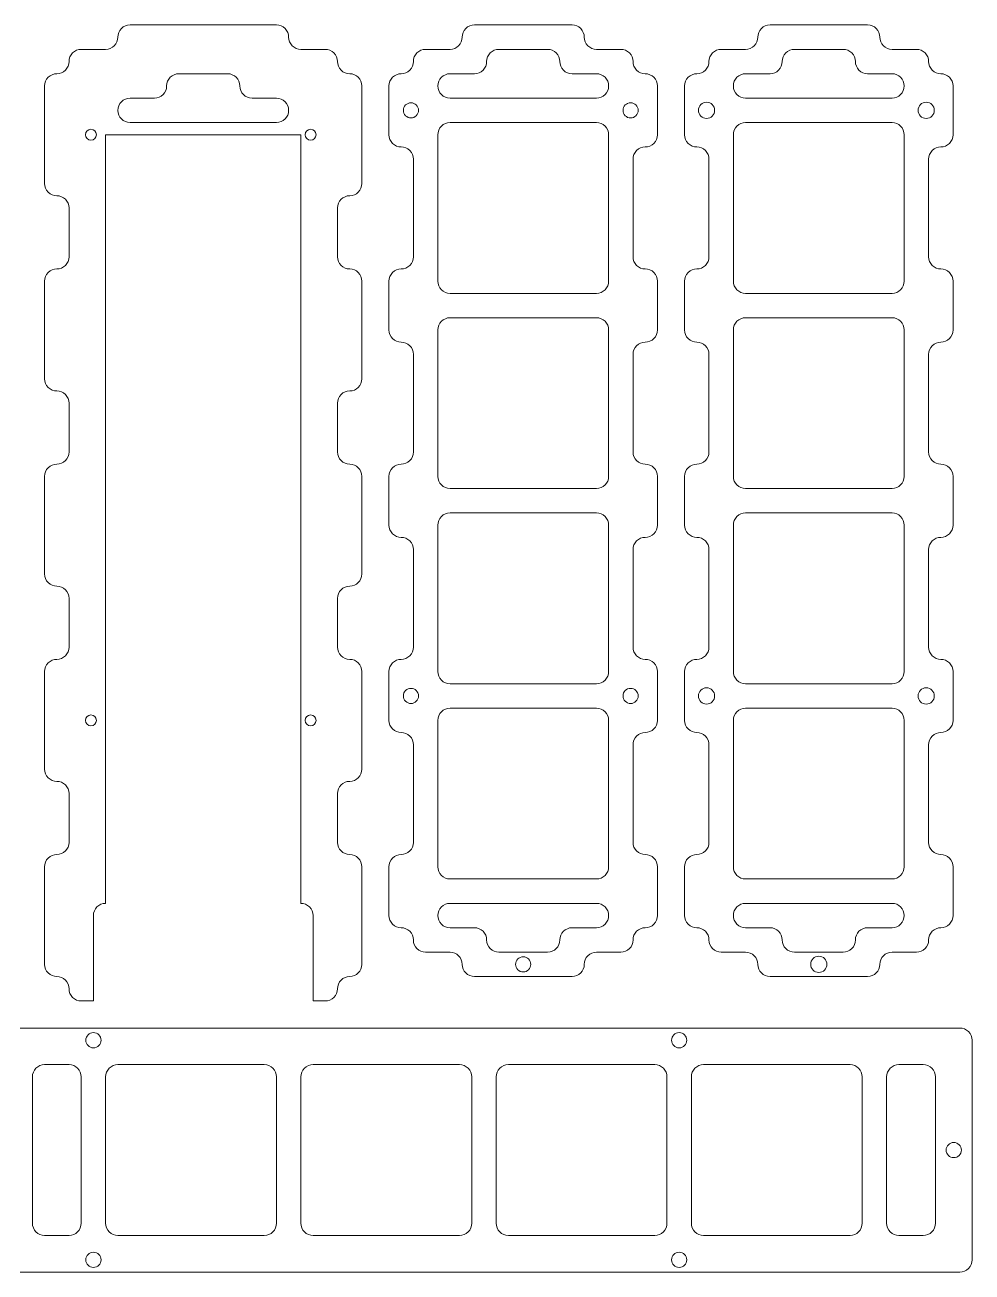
# Model space of a CAD drawing. Extents: x 1 to 256, y -94 to -1.
# Drawn here: x 73.6 to 143.4, y -93 to -1 of the extents above; entities that cross this region are included whole.
import ezdxf

# ---------------------------------------------------------------- set-up
doc = ezdxf.new("R2010")
doc.units = 0
for name, color, linetype, lineweight, true_color in [('12', 18, 'Continuous', 0, 0x000000), ('13', 18, 'Continuous', 0, 0x000000), ('5', 18, 'Continuous', 0, 0x000000), ('9', 18, 'Continuous', 0, 0x000000)]:
    doc.layers.add(name, color=color, linetype=linetype, lineweight=lineweight, true_color=true_color)

msp = doc.modelspace()

# ---------------------------------------------------------------- linework, layer by layer
at = {"layer": '12', "flags": 128}
for points in [[(129.4, -71.2), (128.5, -71.2, -0.414214), (127.6, -70.3, 0.414214), (126.7, -69.4), (125.8, -69.4), (124.9, -69.4, -0.414214), (124, -68.5, 0.414214), (123.1, -67.6, -0.414214), (122.2, -66.7), (122.2, -65.8), (122.2, -64.9), (122.2, -64), (122.2, -63.1, -0.414214), (123.1, -62.2, 0.414214), (124, -61.3), (124, -60.4), (124, -59.5), (124, -58.6), (124, -57.7), (124, -56.8), (124, -55.9), (124, -55), (124, -54.1, 0.414214), (123.1, -53.2, -0.414214), (122.2, -52.3), (122.2, -51.4), (122.2, -50.5), (122.2, -49.6), (122.2, -48.7, -0.414214), (123.1, -47.8, 0.414214), (124, -46.9), (124, -46), (124, -45.1), (124, -44.2), (124, -43.3), (124, -42.4), (124, -41.5), (124, -40.6), (124, -39.7, 0.414214), (123.1, -38.8, -0.414214), (122.2, -37.9), (122.2, -37), (122.2, -36.1), (122.2, -35.2), (122.2, -34.3, -0.414214), (123.1, -33.4, 0.414214), (124, -32.5), (124, -31.6), (124, -30.7), (124, -29.8), (124, -28.9), (124, -28), (124, -27.1), (124, -26.2), (124, -25.3, 0.414214), (123.1, -24.4, -0.414214), (122.2, -23.5), (122.2, -22.6), (122.2, -21.7), (122.2, -20.8), (122.2, -19.9, -0.414214), (123.1, -19, 0.414214), (124, -18.1), (124, -17.2), (124, -16.3), (124, -15.4), (124, -14.5), (124, -13.6), (124, -12.7), (124, -11.8), (124, -10.9, 0.414214), (123.1, -10, -0.414214), (122.2, -9.1), (122.2, -8.2), (122.2, -7.3), (122.2, -6.4), (122.2, -5.5, -0.414214), (123.1, -4.6, 0.414214), (124, -3.7, -0.414214), (124.9, -2.8), (125.8, -2.8), (126.7, -2.8, 0.414214), (127.6, -1.9, -0.414214), (128.5, -1), (129.4, -1), (130.3, -1), (131.2, -1), (132.1, -1), (133, -1), (133.9, -1), (134.8, -1), (135.7, -1, -0.414214), (136.6, -1.9, 0.414214), (137.5, -2.8), (138.4, -2.8), (139.3, -2.8, -0.414214), (140.2, -3.7, 0.414214), (141.1, -4.6, -0.414214), (142, -5.5), (142, -6.4), (142, -7.3), (142, -8.2), (142, -9.1, -0.414214), (141.1, -10, 0.414214), (140.2, -10.9), (140.2, -11.8), (140.2, -12.7), (140.2, -13.6), (140.2, -14.5), (140.2, -15.4), (140.2, -16.3), (140.2, -17.2), (140.2, -18.1, 0.414214), (141.1, -19, -0.414214), (142, -19.9), (142, -20.8), (142, -21.7), (142, -22.6), (142, -23.5, -0.414214), (141.1, -24.4, 0.414214), (140.2, -25.3), (140.2, -26.2), (140.2, -27.1), (140.2, -28), (140.2, -28.9), (140.2, -29.8), (140.2, -30.7), (140.2, -31.6), (140.2, -32.5, 0.414214), (141.1, -33.4, -0.414214), (142, -34.3), (142, -35.2), (142, -36.1), (142, -37), (142, -37.9, -0.414214), (141.1, -38.8, 0.414214), (140.2, -39.7), (140.2, -40.6), (140.2, -41.5), (140.2, -42.4), (140.2, -43.3), (140.2, -44.2), (140.2, -45.1), (140.2, -46), (140.2, -46.9, 0.414214), (141.1, -47.8, -0.414214), (142, -48.7), (142, -49.6), (142, -50.5), (142, -51.4), (142, -52.3, -0.414214), (141.1, -53.2, 0.414214), (140.2, -54.1), (140.2, -55), (140.2, -55.9), (140.2, -56.8), (140.2, -57.7), (140.2, -58.6), (140.2, -59.5), (140.2, -60.4), (140.2, -61.3, 0.414214), (141.1, -62.2, -0.414214), (142, -63.1), (142, -64), (142, -64.9), (142, -65.8), (142, -66.7, -0.414214), (141.1, -67.6, 0.414214), (140.2, -68.5, -0.414214), (139.3, -69.4), (138.4, -69.4), (137.5, -69.4, 0.414214), (136.6, -70.3, -0.414214), (135.7, -71.2), (134.8, -71.2), (133.9, -71.2), (133, -71.2), (132.1, -71.2), (131.2, -71.2), (130.3, -71.2), (129.4, -71.2)], [(126.7, -6.4), (127.6, -6.4), (128.5, -6.4), (129.4, -6.4), (130.3, -6.4), (131.2, -6.4), (132.1, -6.4), (133, -6.4), (133.9, -6.4), (134.8, -6.4), (135.7, -6.4), (136.6, -6.4), (137.5, -6.4, 0.414214), (138.4, -5.5, 0.414214), (137.5, -4.6), (136.6, -4.6), (135.7, -4.6, -0.414214), (134.8, -3.7, 0.414214), (133.9, -2.8), (133, -2.8), (132.1, -2.8), (131.2, -2.8), (130.3, -2.8, 0.414214), (129.4, -3.7, -0.414214), (128.5, -4.6), (127.6, -4.6), (126.7, -4.6, 0.414214), (125.8, -5.5, 0.414214), (126.7, -6.4)], [(123.82, -6.701, 1), (123.82, -7.899, 1), (123.82, -6.701)], [(140.02, -6.701, 1), (140.02, -7.899, 1), (140.02, -6.701)], [(126.7, -20.8), (127.6, -20.8), (128.5, -20.8), (129.4, -20.8), (130.3, -20.8), (131.2, -20.8), (132.1, -20.8), (133, -20.8), (133.9, -20.8), (134.8, -20.8), (135.7, -20.8), (136.6, -20.8), (137.5, -20.8, 0.414214), (138.4, -19.9), (138.4, -19), (138.4, -18.1), (138.4, -17.2), (138.4, -16.3), (138.4, -15.4), (138.4, -14.5), (138.4, -13.6), (138.4, -12.7), (138.4, -11.8), (138.4, -10.9), (138.4, -10), (138.4, -9.1, 0.414214), (137.5, -8.2), (136.6, -8.2), (135.7, -8.2), (134.8, -8.2), (133.9, -8.2), (133, -8.2), (132.1, -8.2), (131.2, -8.2), (130.3, -8.2), (129.4, -8.2), (128.5, -8.2), (127.6, -8.2), (126.7, -8.2, 0.414214), (125.8, -9.1), (125.8, -10), (125.8, -10.9), (125.8, -11.8), (125.8, -12.7), (125.8, -13.6), (125.8, -14.5), (125.8, -15.4), (125.8, -16.3), (125.8, -17.2), (125.8, -18.1), (125.8, -19), (125.8, -19.9, 0.414214), (126.7, -20.8)], [(126.7, -35.2), (127.6, -35.2), (128.5, -35.2), (129.4, -35.2), (130.3, -35.2), (131.2, -35.2), (132.1, -35.2), (133, -35.2), (133.9, -35.2), (134.8, -35.2), (135.7, -35.2), (136.6, -35.2), (137.5, -35.2, 0.414214), (138.4, -34.3), (138.4, -33.4), (138.4, -32.5), (138.4, -31.6), (138.4, -30.7), (138.4, -29.8), (138.4, -28.9), (138.4, -28), (138.4, -27.1), (138.4, -26.2), (138.4, -25.3), (138.4, -24.4), (138.4, -23.5, 0.414214), (137.5, -22.6), (136.6, -22.6), (135.7, -22.6), (134.8, -22.6), (133.9, -22.6), (133, -22.6), (132.1, -22.6), (131.2, -22.6), (130.3, -22.6), (129.4, -22.6), (128.5, -22.6), (127.6, -22.6), (126.7, -22.6, 0.414214), (125.8, -23.5), (125.8, -24.4), (125.8, -25.3), (125.8, -26.2), (125.8, -27.1), (125.8, -28), (125.8, -28.9), (125.8, -29.8), (125.8, -30.7), (125.8, -31.6), (125.8, -32.5), (125.8, -33.4), (125.8, -34.3, 0.414214), (126.7, -35.2)], [(126.7, -49.6), (127.6, -49.6), (128.5, -49.6), (129.4, -49.6), (130.3, -49.6), (131.2, -49.6), (132.1, -49.6), (133, -49.6), (133.9, -49.6), (134.8, -49.6), (135.7, -49.6), (136.6, -49.6), (137.5, -49.6, 0.414214), (138.4, -48.7), (138.4, -47.8), (138.4, -46.9), (138.4, -46), (138.4, -45.1), (138.4, -44.2), (138.4, -43.3), (138.4, -42.4), (138.4, -41.5), (138.4, -40.6), (138.4, -39.7), (138.4, -38.8), (138.4, -37.9, 0.414214), (137.5, -37), (136.6, -37), (135.7, -37), (134.8, -37), (133.9, -37), (133, -37), (132.1, -37), (131.2, -37), (130.3, -37), (129.4, -37), (128.5, -37), (127.6, -37), (126.7, -37, 0.414214), (125.8, -37.9), (125.8, -38.8), (125.8, -39.7), (125.8, -40.6), (125.8, -41.5), (125.8, -42.4), (125.8, -43.3), (125.8, -44.2), (125.8, -45.1), (125.8, -46), (125.8, -46.9), (125.8, -47.8), (125.8, -48.7, 0.414214), (126.7, -49.6)], [(123.82, -49.901, 1), (123.82, -51.099, 1), (123.82, -49.901)], [(140.02, -49.901, 1), (140.02, -51.099, 1), (140.02, -49.901)], [(126.7, -64), (127.6, -64), (128.5, -64), (129.4, -64), (130.3, -64), (131.2, -64), (132.1, -64), (133, -64), (133.9, -64), (134.8, -64), (135.7, -64), (136.6, -64), (137.5, -64, 0.414214), (138.4, -63.1), (138.4, -62.2), (138.4, -61.3), (138.4, -60.4), (138.4, -59.5), (138.4, -58.6), (138.4, -57.7), (138.4, -56.8), (138.4, -55.9), (138.4, -55), (138.4, -54.1), (138.4, -53.2), (138.4, -52.3, 0.414214), (137.5, -51.4), (136.6, -51.4), (135.7, -51.4), (134.8, -51.4), (133.9, -51.4), (133, -51.4), (132.1, -51.4), (131.2, -51.4), (130.3, -51.4), (129.4, -51.4), (128.5, -51.4), (127.6, -51.4), (126.7, -51.4, 0.414214), (125.8, -52.3), (125.8, -53.2), (125.8, -54.1), (125.8, -55), (125.8, -55.9), (125.8, -56.8), (125.8, -57.7), (125.8, -58.6), (125.8, -59.5), (125.8, -60.4), (125.8, -61.3), (125.8, -62.2), (125.8, -63.1, 0.414214), (126.7, -64)], [(130.3, -69.4), (131.2, -69.4), (132.1, -69.4), (133, -69.4), (133.9, -69.4, 0.414214), (134.8, -68.5, -0.414214), (135.7, -67.6), (136.6, -67.6), (137.5, -67.6, 0.414214), (138.4, -66.7, 0.414214), (137.5, -65.8), (136.6, -65.8), (135.7, -65.8), (134.8, -65.8), (133.9, -65.8), (133, -65.8), (132.1, -65.8), (131.2, -65.8), (130.3, -65.8), (129.4, -65.8), (128.5, -65.8), (127.6, -65.8), (126.7, -65.8, 0.414214), (125.8, -66.7, 0.414214), (126.7, -67.6), (127.6, -67.6), (128.5, -67.6, -0.414214), (129.4, -68.5, 0.414214), (130.3, -69.4)], [(132.1, -69.701, 1), (132.1, -70.899, 1), (132.1, -69.701)]]:
    msp.add_lwpolyline(points, format="xyb", dxfattribs=at)
at = {"layer": '13', "flags": 128}
for points in [[(107.6, -71.2), (106.7, -71.2, -0.414214), (105.8, -70.3, 0.414214), (104.9, -69.4), (104, -69.4), (103.1, -69.4, -0.414214), (102.2, -68.5, 0.414214), (101.3, -67.6, -0.414214), (100.4, -66.7), (100.4, -65.8), (100.4, -64.9), (100.4, -64), (100.4, -63.1, -0.414214), (101.3, -62.2, 0.414214), (102.2, -61.3), (102.2, -60.4), (102.2, -59.5), (102.2, -58.6), (102.2, -57.7), (102.2, -56.8), (102.2, -55.9), (102.2, -55), (102.2, -54.1, 0.414214), (101.3, -53.2, -0.414214), (100.4, -52.3), (100.4, -51.4), (100.4, -50.5), (100.4, -49.6), (100.4, -48.7, -0.414214), (101.3, -47.8, 0.414214), (102.2, -46.9), (102.2, -46), (102.2, -45.1), (102.2, -44.2), (102.2, -43.3), (102.2, -42.4), (102.2, -41.5), (102.2, -40.6), (102.2, -39.7, 0.414214), (101.3, -38.8, -0.414214), (100.4, -37.9), (100.4, -37), (100.4, -36.1), (100.4, -35.2), (100.4, -34.3, -0.414214), (101.3, -33.4, 0.414214), (102.2, -32.5), (102.2, -31.6), (102.2, -30.7), (102.2, -29.8), (102.2, -28.9), (102.2, -28), (102.2, -27.1), (102.2, -26.2), (102.2, -25.3, 0.414214), (101.3, -24.4, -0.414214), (100.4, -23.5), (100.4, -22.6), (100.4, -21.7), (100.4, -20.8), (100.4, -19.9, -0.414214), (101.3, -19, 0.414214), (102.2, -18.1), (102.2, -17.2), (102.2, -16.3), (102.2, -15.4), (102.2, -14.5), (102.2, -13.6), (102.2, -12.7), (102.2, -11.8), (102.2, -10.9, 0.414214), (101.3, -10, -0.414214), (100.4, -9.1), (100.4, -8.2), (100.4, -7.3), (100.4, -6.4), (100.4, -5.5, -0.414214), (101.3, -4.6, 0.414214), (102.2, -3.7, -0.414214), (103.1, -2.8), (104, -2.8), (104.9, -2.8, 0.414214), (105.8, -1.9, -0.414214), (106.7, -1), (107.6, -1), (108.5, -1), (109.4, -1), (110.3, -1), (111.2, -1), (112.1, -1), (113, -1), (113.9, -1, -0.414214), (114.8, -1.9, 0.414214), (115.7, -2.8), (116.6, -2.8), (117.5, -2.8, -0.414214), (118.4, -3.7, 0.414214), (119.3, -4.6, -0.414214), (120.2, -5.5), (120.2, -6.4), (120.2, -7.3), (120.2, -8.2), (120.2, -9.1, -0.414214), (119.3, -10, 0.414214), (118.4, -10.9), (118.4, -11.8), (118.4, -12.7), (118.4, -13.6), (118.4, -14.5), (118.4, -15.4), (118.4, -16.3), (118.4, -17.2), (118.4, -18.1, 0.414214), (119.3, -19, -0.414214), (120.2, -19.9), (120.2, -20.8), (120.2, -21.7), (120.2, -22.6), (120.2, -23.5, -0.414214), (119.3, -24.4, 0.414214), (118.4, -25.3), (118.4, -26.2), (118.4, -27.1), (118.4, -28), (118.4, -28.9), (118.4, -29.8), (118.4, -30.7), (118.4, -31.6), (118.4, -32.5, 0.414214), (119.3, -33.4, -0.414214), (120.2, -34.3), (120.2, -35.2), (120.2, -36.1), (120.2, -37), (120.2, -37.9, -0.414214), (119.3, -38.8, 0.414214), (118.4, -39.7), (118.4, -40.6), (118.4, -41.5), (118.4, -42.4), (118.4, -43.3), (118.4, -44.2), (118.4, -45.1), (118.4, -46), (118.4, -46.9, 0.414214), (119.3, -47.8, -0.414214), (120.2, -48.7), (120.2, -49.6), (120.2, -50.5), (120.2, -51.4), (120.2, -52.3, -0.414214), (119.3, -53.2, 0.414214), (118.4, -54.1), (118.4, -55), (118.4, -55.9), (118.4, -56.8), (118.4, -57.7), (118.4, -58.6), (118.4, -59.5), (118.4, -60.4), (118.4, -61.3, 0.414214), (119.3, -62.2, -0.414214), (120.2, -63.1), (120.2, -64), (120.2, -64.9), (120.2, -65.8), (120.2, -66.7, -0.414214), (119.3, -67.6, 0.414214), (118.4, -68.5, -0.414214), (117.5, -69.4), (116.6, -69.4), (115.7, -69.4, 0.414214), (114.8, -70.3, -0.414214), (113.9, -71.2), (113, -71.2), (112.1, -71.2), (111.2, -71.2), (110.3, -71.2), (109.4, -71.2), (108.5, -71.2), (107.6, -71.2)], [(104.9, -6.4), (105.8, -6.4), (106.7, -6.4), (107.6, -6.4), (108.5, -6.4), (109.4, -6.4), (110.3, -6.4), (111.2, -6.4), (112.1, -6.4), (113, -6.4), (113.9, -6.4), (114.8, -6.4), (115.7, -6.4, 0.414214), (116.6, -5.5, 0.414214), (115.7, -4.6), (114.8, -4.6), (113.9, -4.6, -0.414214), (113, -3.7, 0.414214), (112.1, -2.8), (111.2, -2.8), (110.3, -2.8), (109.4, -2.8), (108.5, -2.8, 0.414214), (107.6, -3.7, -0.414214), (106.7, -4.6), (105.8, -4.6), (104.9, -4.6, 0.414214), (104, -5.5, 0.414214), (104.9, -6.4)], [(102.02, -6.74, 1), (102.02, -7.86, 1), (102.02, -6.74)], [(118.22, -6.74, 1), (118.22, -7.86, 1), (118.22, -6.74)], [(104.9, -20.8), (105.8, -20.8), (106.7, -20.8), (107.6, -20.8), (108.5, -20.8), (109.4, -20.8), (110.3, -20.8), (111.2, -20.8), (112.1, -20.8), (113, -20.8), (113.9, -20.8), (114.8, -20.8), (115.7, -20.8, 0.414214), (116.6, -19.9), (116.6, -19), (116.6, -18.1), (116.6, -17.2), (116.6, -16.3), (116.6, -15.4), (116.6, -14.5), (116.6, -13.6), (116.6, -12.7), (116.6, -11.8), (116.6, -10.9), (116.6, -10), (116.6, -9.1, 0.414214), (115.7, -8.2), (114.8, -8.2), (113.9, -8.2), (113, -8.2), (112.1, -8.2), (111.2, -8.2), (110.3, -8.2), (109.4, -8.2), (108.5, -8.2), (107.6, -8.2), (106.7, -8.2), (105.8, -8.2), (104.9, -8.2, 0.414214), (104, -9.1), (104, -10), (104, -10.9), (104, -11.8), (104, -12.7), (104, -13.6), (104, -14.5), (104, -15.4), (104, -16.3), (104, -17.2), (104, -18.1), (104, -19), (104, -19.9, 0.414214), (104.9, -20.8)], [(104.9, -35.2), (105.8, -35.2), (106.7, -35.2), (107.6, -35.2), (108.5, -35.2), (109.4, -35.2), (110.3, -35.2), (111.2, -35.2), (112.1, -35.2), (113, -35.2), (113.9, -35.2), (114.8, -35.2), (115.7, -35.2, 0.414214), (116.6, -34.3), (116.6, -33.4), (116.6, -32.5), (116.6, -31.6), (116.6, -30.7), (116.6, -29.8), (116.6, -28.9), (116.6, -28), (116.6, -27.1), (116.6, -26.2), (116.6, -25.3), (116.6, -24.4), (116.6, -23.5, 0.414214), (115.7, -22.6), (114.8, -22.6), (113.9, -22.6), (113, -22.6), (112.1, -22.6), (111.2, -22.6), (110.3, -22.6), (109.4, -22.6), (108.5, -22.6), (107.6, -22.6), (106.7, -22.6), (105.8, -22.6), (104.9, -22.6, 0.414214), (104, -23.5), (104, -24.4), (104, -25.3), (104, -26.2), (104, -27.1), (104, -28), (104, -28.9), (104, -29.8), (104, -30.7), (104, -31.6), (104, -32.5), (104, -33.4), (104, -34.3, 0.414214), (104.9, -35.2)], [(104.9, -49.6), (105.8, -49.6), (106.7, -49.6), (107.6, -49.6), (108.5, -49.6), (109.4, -49.6), (110.3, -49.6), (111.2, -49.6), (112.1, -49.6), (113, -49.6), (113.9, -49.6), (114.8, -49.6), (115.7, -49.6, 0.414214), (116.6, -48.7), (116.6, -47.8), (116.6, -46.9), (116.6, -46), (116.6, -45.1), (116.6, -44.2), (116.6, -43.3), (116.6, -42.4), (116.6, -41.5), (116.6, -40.6), (116.6, -39.7), (116.6, -38.8), (116.6, -37.9, 0.414214), (115.7, -37), (114.8, -37), (113.9, -37), (113, -37), (112.1, -37), (111.2, -37), (110.3, -37), (109.4, -37), (108.5, -37), (107.6, -37), (106.7, -37), (105.8, -37), (104.9, -37, 0.414214), (104, -37.9), (104, -38.8), (104, -39.7), (104, -40.6), (104, -41.5), (104, -42.4), (104, -43.3), (104, -44.2), (104, -45.1), (104, -46), (104, -46.9), (104, -47.8), (104, -48.7, 0.414214), (104.9, -49.6)], [(102.02, -49.94, 1), (102.02, -51.06, 1), (102.02, -49.94)], [(118.22, -49.94, 1), (118.22, -51.06, 1), (118.22, -49.94)], [(104.9, -64), (105.8, -64), (106.7, -64), (107.6, -64), (108.5, -64), (109.4, -64), (110.3, -64), (111.2, -64), (112.1, -64), (113, -64), (113.9, -64), (114.8, -64), (115.7, -64, 0.414214), (116.6, -63.1), (116.6, -62.2), (116.6, -61.3), (116.6, -60.4), (116.6, -59.5), (116.6, -58.6), (116.6, -57.7), (116.6, -56.8), (116.6, -55.9), (116.6, -55), (116.6, -54.1), (116.6, -53.2), (116.6, -52.3, 0.414214), (115.7, -51.4), (114.8, -51.4), (113.9, -51.4), (113, -51.4), (112.1, -51.4), (111.2, -51.4), (110.3, -51.4), (109.4, -51.4), (108.5, -51.4), (107.6, -51.4), (106.7, -51.4), (105.8, -51.4), (104.9, -51.4, 0.414214), (104, -52.3), (104, -53.2), (104, -54.1), (104, -55), (104, -55.9), (104, -56.8), (104, -57.7), (104, -58.6), (104, -59.5), (104, -60.4), (104, -61.3), (104, -62.2), (104, -63.1, 0.414214), (104.9, -64)], [(108.5, -69.4), (109.4, -69.4), (110.3, -69.4), (111.2, -69.4), (112.1, -69.4, 0.414214), (113, -68.5, -0.414214), (113.9, -67.6), (114.8, -67.6), (115.7, -67.6, 0.414214), (116.6, -66.7, 0.414214), (115.7, -65.8), (114.8, -65.8), (113.9, -65.8), (113, -65.8), (112.1, -65.8), (111.2, -65.8), (110.3, -65.8), (109.4, -65.8), (108.5, -65.8), (107.6, -65.8), (106.7, -65.8), (105.8, -65.8), (104.9, -65.8, 0.414214), (104, -66.7, 0.414214), (104.9, -67.6), (105.8, -67.6), (106.7, -67.6, -0.414214), (107.6, -68.5, 0.414214), (108.5, -69.4)], [(110.3, -69.74, 1), (110.3, -70.86, 1), (110.3, -69.74)]]:
    msp.add_lwpolyline(points, format="xyb", dxfattribs=at)
at = {"layer": '5', "flags": 128}
for points in [[(78.6, -71.2), (78.6, -72.1), (78.6, -73), (77.7, -73, -0.414214), (76.8, -72.1, 0.414214), (75.9, -71.2, -0.414214), (75, -70.3), (75, -69.4), (75, -68.5), (75, -67.6), (75, -66.7), (75, -65.8), (75, -64.9), (75, -64), (75, -63.1, -0.414214), (75.9, -62.2, 0.414214), (76.8, -61.3), (76.8, -60.4), (76.8, -59.5), (76.8, -58.6), (76.8, -57.7, 0.414214), (75.9, -56.8, -0.414214), (75, -55.9), (75, -55), (75, -54.1), (75, -53.2), (75, -52.3), (75, -51.4), (75, -50.5), (75, -49.6), (75, -48.7, -0.414214), (75.9, -47.8, 0.414214), (76.8, -46.9), (76.8, -46), (76.8, -45.1), (76.8, -44.2), (76.8, -43.3, 0.414214), (75.9, -42.4, -0.414214), (75, -41.5), (75, -40.6), (75, -39.7), (75, -38.8), (75, -37.9), (75, -37), (75, -36.1), (75, -35.2), (75, -34.3, -0.414214), (75.9, -33.4, 0.414214), (76.8, -32.5), (76.8, -31.6), (76.8, -30.7), (76.8, -29.8), (76.8, -28.9, 0.414214), (75.9, -28, -0.414214), (75, -27.1), (75, -26.2), (75, -25.3), (75, -24.4), (75, -23.5), (75, -22.6), (75, -21.7), (75, -20.8), (75, -19.9, -0.414214), (75.9, -19, 0.414214), (76.8, -18.1), (76.8, -17.2), (76.8, -16.3), (76.8, -15.4), (76.8, -14.5, 0.414214), (75.9, -13.6, -0.414214), (75, -12.7), (75, -11.8), (75, -10.9), (75, -10), (75, -9.1), (75, -8.2), (75, -7.3), (75, -6.4), (75, -5.5, -0.414214), (75.9, -4.6, 0.414214), (76.8, -3.7, -0.414214), (77.7, -2.8), (78.6, -2.8), (79.5, -2.8, 0.414214), (80.4, -1.9, -0.414214), (81.3, -1), (82.2, -1), (83.1, -1), (84, -1), (84.9, -1), (85.8, -1), (86.7, -1), (87.6, -1), (88.5, -1), (89.4, -1), (90.3, -1), (91.2, -1), (92.1, -1, -0.414214), (93, -1.9, 0.414214), (93.9, -2.8), (94.8, -2.8), (95.7, -2.8, -0.414214), (96.6, -3.7, 0.414214), (97.5, -4.6, -0.414214), (98.4, -5.5), (98.4, -6.4), (98.4, -7.3), (98.4, -8.2), (98.4, -9.1), (98.4, -10), (98.4, -10.9), (98.4, -11.8), (98.4, -12.7, -0.414214), (97.5, -13.6, 0.414214), (96.6, -14.5), (96.6, -15.4), (96.6, -16.3), (96.6, -17.2), (96.6, -18.1, 0.414214), (97.5, -19, -0.414214), (98.4, -19.9), (98.4, -20.8), (98.4, -21.7), (98.4, -22.6), (98.4, -23.5), (98.4, -24.4), (98.4, -25.3), (98.4, -26.2), (98.4, -27.1, -0.414214), (97.5, -28, 0.414214), (96.6, -28.9), (96.6, -29.8), (96.6, -30.7), (96.6, -31.6), (96.6, -32.5, 0.414214), (97.5, -33.4, -0.414214), (98.4, -34.3), (98.4, -35.2), (98.4, -36.1), (98.4, -37), (98.4, -37.9), (98.4, -38.8), (98.4, -39.7), (98.4, -40.6), (98.4, -41.5, -0.414214), (97.5, -42.4, 0.414214), (96.6, -43.3), (96.6, -44.2), (96.6, -45.1), (96.6, -46), (96.6, -46.9, 0.414214), (97.5, -47.8, -0.414214), (98.4, -48.7), (98.4, -49.6), (98.4, -50.5), (98.4, -51.4), (98.4, -52.3), (98.4, -53.2), (98.4, -54.1), (98.4, -55), (98.4, -55.9, -0.414214), (97.5, -56.8, 0.414214), (96.6, -57.7), (96.6, -58.6), (96.6, -59.5), (96.6, -60.4), (96.6, -61.3, 0.414214), (97.5, -62.2, -0.414214), (98.4, -63.1), (98.4, -64), (98.4, -64.9), (98.4, -65.8), (98.4, -66.7), (98.4, -67.6), (98.4, -68.5), (98.4, -69.4), (98.4, -70.3, -0.414214), (97.5, -71.2, 0.414214), (96.6, -72.1, -0.414214), (95.7, -73), (94.8, -73), (94.8, -72.1), (94.8, -71.2), (94.8, -70.3), (94.8, -69.4), (94.8, -68.5), (94.8, -67.6), (94.8, -66.7, 0.414214), (93.9, -65.8), (93.9, -64.9), (93.9, -64), (93.9, -63.1), (93.9, -62.2), (93.9, -61.3), (93.9, -60.4), (93.9, -59.5), (93.9, -58.6), (93.9, -57.7), (93.9, -56.8), (93.9, -55.9), (93.9, -55), (93.9, -54.1), (93.9, -53.2), (93.9, -52.3), (93.9, -51.4), (93.9, -50.5), (93.9, -49.6), (93.9, -48.7), (93.9, -47.8), (93.9, -46.9), (93.9, -46), (93.9, -45.1), (93.9, -44.2), (93.9, -43.3), (93.9, -42.4), (93.9, -41.5), (93.9, -40.6), (93.9, -39.7), (93.9, -38.8), (93.9, -37.9), (93.9, -37), (93.9, -36.1), (93.9, -35.2), (93.9, -34.3), (93.9, -33.4), (93.9, -32.5), (93.9, -31.6), (93.9, -30.7), (93.9, -29.8), (93.9, -28.9), (93.9, -28), (93.9, -27.1), (93.9, -26.2), (93.9, -25.3), (93.9, -24.4), (93.9, -23.5), (93.9, -22.6), (93.9, -21.7), (93.9, -20.8), (93.9, -19.9), (93.9, -19), (93.9, -18.1), (93.9, -17.2), (93.9, -16.3), (93.9, -15.4), (93.9, -14.5), (93.9, -13.6), (93.9, -12.7), (93.9, -11.8), (93.9, -10.9), (93.9, -10), (93.9, -9.1), (93, -9.1), (92.1, -9.1), (91.2, -9.1), (90.3, -9.1), (89.4, -9.1), (88.5, -9.1), (87.6, -9.1), (86.7, -9.1), (85.8, -9.1), (84.9, -9.1), (84, -9.1), (83.1, -9.1), (82.2, -9.1), (81.3, -9.1), (80.4, -9.1), (79.5, -9.1), (79.5, -10), (79.5, -10.9), (79.5, -11.8), (79.5, -12.7), (79.5, -13.6), (79.5, -14.5), (79.5, -15.4), (79.5, -16.3), (79.5, -17.2), (79.5, -18.1), (79.5, -19), (79.5, -19.9), (79.5, -20.8), (79.5, -21.7), (79.5, -22.6), (79.5, -23.5), (79.5, -24.4), (79.5, -25.3), (79.5, -26.2), (79.5, -27.1), (79.5, -28), (79.5, -28.9), (79.5, -29.8), (79.5, -30.7), (79.5, -31.6), (79.5, -32.5), (79.5, -33.4), (79.5, -34.3), (79.5, -35.2), (79.5, -36.1), (79.5, -37), (79.5, -37.9), (79.5, -38.8), (79.5, -39.7), (79.5, -40.6), (79.5, -41.5), (79.5, -42.4), (79.5, -43.3), (79.5, -44.2), (79.5, -45.1), (79.5, -46), (79.5, -46.9), (79.5, -47.8), (79.5, -48.7), (79.5, -49.6), (79.5, -50.5), (79.5, -51.4), (79.5, -52.3), (79.5, -53.2), (79.5, -54.1), (79.5, -55), (79.5, -55.9), (79.5, -56.8), (79.5, -57.7), (79.5, -58.6), (79.5, -59.5), (79.5, -60.4), (79.5, -61.3), (79.5, -62.2), (79.5, -63.1), (79.5, -64), (79.5, -64.9), (79.5, -65.8, 0.414214), (78.6, -66.7), (78.6, -67.6), (78.6, -68.5), (78.6, -69.4), (78.6, -70.3), (78.6, -71.2)], [(81.3, -8.2), (82.2, -8.2), (83.1, -8.2), (84, -8.2), (84.9, -8.2), (85.8, -8.2), (86.7, -8.2), (87.6, -8.2), (88.5, -8.2), (89.4, -8.2), (90.3, -8.2), (91.2, -8.2), (92.1, -8.2, 0.414214), (93, -7.3, 0.414214), (92.1, -6.4), (91.2, -6.4), (90.3, -6.4, -0.414214), (89.4, -5.5, 0.414214), (88.5, -4.6), (87.6, -4.6), (86.7, -4.6), (85.8, -4.6), (84.9, -4.6, 0.414214), (84, -5.5, -0.414214), (83.1, -6.4), (82.2, -6.4), (81.3, -6.4, 0.414214), (80.4, -7.3, 0.414214), (81.3, -8.2)], [(78.42, -8.7, 1), (78.42, -9.5, 1), (78.42, -8.7)], [(94.62, -8.7, 1), (94.62, -9.5, 1), (94.62, -8.7)], [(78.42, -51.9, 1), (78.42, -52.7, 1), (78.42, -51.9)], [(94.62, -51.9, 1), (94.62, -52.7, 1), (94.62, -51.9)]]:
    msp.add_lwpolyline(points, format="xyb", dxfattribs=at)
at = {"layer": '9', "flags": 128}
for points in [[(73.202, -75), (74.102, -75), (75.002, -75), (75.902, -75), (76.802, -75), (77.702, -75), (78.602, -75), (79.502, -75), (80.402, -75), (81.302, -75), (82.202, -75), (83.102, -75), (84.002, -75), (84.902, -75), (85.802, -75), (86.702, -75), (87.602, -75), (88.502, -75), (89.402, -75), (90.302, -75), (91.202, -75), (92.102, -75), (93.002, -75), (93.902, -75), (94.802, -75), (95.702, -75), (96.602, -75), (97.502, -75), (98.402, -75), (99.302, -75), (100.202, -75), (101.102, -75), (102.002, -75), (102.902, -75), (103.802, -75), (104.702, -75), (105.602, -75), (106.502, -75), (107.402, -75), (108.302, -75), (109.202, -75), (110.102, -75), (111.002, -75), (111.902, -75), (112.802, -75), (113.702, -75), (114.602, -75), (115.502, -75), (116.402, -75), (117.302, -75), (118.202, -75), (119.102, -75), (120.002, -75), (120.902, -75), (121.802, -75), (122.702, -75), (123.602, -75), (124.502, -75), (125.402, -75), (126.302, -75), (127.202, -75), (128.102, -75), (129.002, -75), (129.902, -75), (130.802, -75), (131.702, -75), (132.602, -75), (133.502, -75), (134.402, -75), (135.302, -75), (136.202, -75), (137.102, -75), (138.002, -75), (138.902, -75), (139.802, -75), (140.702, -75), (141.602, -75), (142.502, -75, -0.414214), (143.402, -75.9), (143.402, -76.8), (143.402, -77.7), (143.402, -78.6), (143.402, -79.5), (143.402, -80.4), (143.402, -81.3), (143.402, -82.2), (143.402, -83.1), (143.402, -84), (143.402, -84.9), (143.402, -85.8), (143.402, -86.7), (143.402, -87.6), (143.402, -88.5), (143.402, -89.4), (143.402, -90.3), (143.402, -91.2), (143.402, -92.1)], [(78.042, -75.9, 1), (79.162, -75.9, 1), (78.042, -75.9)], [(121.242, -75.9, 1), (122.362, -75.9, 1), (121.242, -75.9)], [(77.702, -89.4), (77.702, -88.5), (77.702, -87.6), (77.702, -86.7), (77.702, -85.8), (77.702, -84.9), (77.702, -84), (77.702, -83.1), (77.702, -82.2), (77.702, -81.3), (77.702, -80.4), (77.702, -79.5), (77.702, -78.6, 0.414214), (76.802, -77.7), (75.902, -77.7), (75.002, -77.7, 0.414214), (74.102, -78.6), (74.102, -79.5), (74.102, -80.4), (74.102, -81.3), (74.102, -82.2), (74.102, -83.1), (74.102, -84), (74.102, -84.9), (74.102, -85.8), (74.102, -86.7), (74.102, -87.6), (74.102, -88.5), (74.102, -89.4, 0.414214), (75.002, -90.3), (75.902, -90.3), (76.802, -90.3, 0.414214), (77.702, -89.4)], [(92.102, -89.4), (92.102, -88.5), (92.102, -87.6), (92.102, -86.7), (92.102, -85.8), (92.102, -84.9), (92.102, -84), (92.102, -83.1), (92.102, -82.2), (92.102, -81.3), (92.102, -80.4), (92.102, -79.5), (92.102, -78.6, 0.414214), (91.202, -77.7), (90.302, -77.7), (89.402, -77.7), (88.502, -77.7), (87.602, -77.7), (86.702, -77.7), (85.802, -77.7), (84.902, -77.7), (84.002, -77.7), (83.102, -77.7), (82.202, -77.7), (81.302, -77.7), (80.402, -77.7, 0.414214), (79.502, -78.6), (79.502, -79.5), (79.502, -80.4), (79.502, -81.3), (79.502, -82.2), (79.502, -83.1), (79.502, -84), (79.502, -84.9), (79.502, -85.8), (79.502, -86.7), (79.502, -87.6), (79.502, -88.5), (79.502, -89.4, 0.414214), (80.402, -90.3), (81.302, -90.3), (82.202, -90.3), (83.102, -90.3), (84.002, -90.3), (84.902, -90.3), (85.802, -90.3), (86.702, -90.3), (87.602, -90.3), (88.502, -90.3), (89.402, -90.3), (90.302, -90.3), (91.202, -90.3, 0.414214), (92.102, -89.4)], [(106.502, -89.4), (106.502, -88.5), (106.502, -87.6), (106.502, -86.7), (106.502, -85.8), (106.502, -84.9), (106.502, -84), (106.502, -83.1), (106.502, -82.2), (106.502, -81.3), (106.502, -80.4), (106.502, -79.5), (106.502, -78.6, 0.414214), (105.602, -77.7), (104.702, -77.7), (103.802, -77.7), (102.902, -77.7), (102.002, -77.7), (101.102, -77.7), (100.202, -77.7), (99.302, -77.7), (98.402, -77.7), (97.502, -77.7), (96.602, -77.7), (95.702, -77.7), (94.802, -77.7, 0.414214), (93.902, -78.6), (93.902, -79.5), (93.902, -80.4), (93.902, -81.3), (93.902, -82.2), (93.902, -83.1), (93.902, -84), (93.902, -84.9), (93.902, -85.8), (93.902, -86.7), (93.902, -87.6), (93.902, -88.5), (93.902, -89.4, 0.414214), (94.802, -90.3), (95.702, -90.3), (96.602, -90.3), (97.502, -90.3), (98.402, -90.3), (99.302, -90.3), (100.202, -90.3), (101.102, -90.3), (102.002, -90.3), (102.902, -90.3), (103.802, -90.3), (104.702, -90.3), (105.602, -90.3, 0.414214), (106.502, -89.4)], [(120.902, -89.4), (120.902, -88.5), (120.902, -87.6), (120.902, -86.7), (120.902, -85.8), (120.902, -84.9), (120.902, -84), (120.902, -83.1), (120.902, -82.2), (120.902, -81.3), (120.902, -80.4), (120.902, -79.5), (120.902, -78.6, 0.414214), (120.002, -77.7), (119.102, -77.7), (118.202, -77.7), (117.302, -77.7), (116.402, -77.7), (115.502, -77.7), (114.602, -77.7), (113.702, -77.7), (112.802, -77.7), (111.902, -77.7), (111.002, -77.7), (110.102, -77.7), (109.202, -77.7, 0.414214), (108.302, -78.6), (108.302, -79.5), (108.302, -80.4), (108.302, -81.3), (108.302, -82.2), (108.302, -83.1), (108.302, -84), (108.302, -84.9), (108.302, -85.8), (108.302, -86.7), (108.302, -87.6), (108.302, -88.5), (108.302, -89.4, 0.414214), (109.202, -90.3), (110.102, -90.3), (111.002, -90.3), (111.902, -90.3), (112.802, -90.3), (113.702, -90.3), (114.602, -90.3), (115.502, -90.3), (116.402, -90.3), (117.302, -90.3), (118.202, -90.3), (119.102, -90.3), (120.002, -90.3, 0.414214), (120.902, -89.4)], [(135.302, -89.4), (135.302, -88.5), (135.302, -87.6), (135.302, -86.7), (135.302, -85.8), (135.302, -84.9), (135.302, -84), (135.302, -83.1), (135.302, -82.2), (135.302, -81.3), (135.302, -80.4), (135.302, -79.5), (135.302, -78.6, 0.414214), (134.402, -77.7), (133.502, -77.7), (132.602, -77.7), (131.702, -77.7), (130.802, -77.7), (129.902, -77.7), (129.002, -77.7), (128.102, -77.7), (127.202, -77.7), (126.302, -77.7), (125.402, -77.7), (124.502, -77.7), (123.602, -77.7, 0.414214), (122.702, -78.6), (122.702, -79.5), (122.702, -80.4), (122.702, -81.3), (122.702, -82.2), (122.702, -83.1), (122.702, -84), (122.702, -84.9), (122.702, -85.8), (122.702, -86.7), (122.702, -87.6), (122.702, -88.5), (122.702, -89.4, 0.414214), (123.602, -90.3), (124.502, -90.3), (125.402, -90.3), (126.302, -90.3), (127.202, -90.3), (128.102, -90.3), (129.002, -90.3), (129.902, -90.3), (130.802, -90.3), (131.702, -90.3), (132.602, -90.3), (133.502, -90.3), (134.402, -90.3, 0.414214), (135.302, -89.4)], [(140.702, -89.4), (140.702, -88.5), (140.702, -87.6), (140.702, -86.7), (140.702, -85.8), (140.702, -84.9), (140.702, -84), (140.702, -83.1), (140.702, -82.2), (140.702, -81.3), (140.702, -80.4), (140.702, -79.5), (140.702, -78.6, 0.414214), (139.802, -77.7), (138.902, -77.7), (138.002, -77.7, 0.414214), (137.102, -78.6), (137.102, -79.5), (137.102, -80.4), (137.102, -81.3), (137.102, -82.2), (137.102, -83.1), (137.102, -84), (137.102, -84.9), (137.102, -85.8), (137.102, -86.7), (137.102, -87.6), (137.102, -88.5), (137.102, -89.4, 0.414214), (138.002, -90.3), (138.902, -90.3), (139.802, -90.3, 0.414214), (140.702, -89.4)], [(141.492, -84, 1), (142.612, -84, 1), (141.492, -84)], [(78.042, -92.1, 1), (79.162, -92.1, 1), (78.042, -92.1)], [(121.242, -92.1, 1), (122.362, -92.1, 1), (121.242, -92.1)], [(143.402, -92.1, -0.414214), (142.502, -93), (141.602, -93), (140.702, -93), (139.802, -93), (138.902, -93), (138.002, -93), (137.102, -93), (136.202, -93), (135.302, -93), (134.402, -93), (133.502, -93), (132.602, -93), (131.702, -93), (130.802, -93), (129.902, -93), (129.002, -93), (128.102, -93), (127.202, -93), (126.302, -93), (125.402, -93), (124.502, -93), (123.602, -93), (122.702, -93), (121.802, -93), (120.902, -93), (120.002, -93), (119.102, -93), (118.202, -93), (117.302, -93), (116.402, -93), (115.502, -93), (114.602, -93), (113.702, -93), (112.802, -93), (111.902, -93), (111.002, -93), (110.102, -93), (109.202, -93), (108.302, -93), (107.402, -93), (106.502, -93), (105.602, -93), (104.702, -93), (103.802, -93), (102.902, -93), (102.002, -93), (101.102, -93), (100.202, -93), (99.302, -93), (98.402, -93), (97.502, -93), (96.602, -93), (95.702, -93), (94.802, -93), (93.902, -93), (93.002, -93), (92.102, -93), (91.202, -93), (90.302, -93), (89.402, -93), (88.502, -93), (87.602, -93), (86.702, -93), (85.802, -93), (84.902, -93), (84.002, -93), (83.102, -93), (82.202, -93), (81.302, -93), (80.402, -93), (79.502, -93), (78.602, -93), (77.702, -93), (76.802, -93), (75.902, -93), (75.002, -93), (74.102, -93), (73.202, -93)]]:
    msp.add_lwpolyline(points, format="xyb", dxfattribs=at)

doc.saveas('drawing.dxf')
